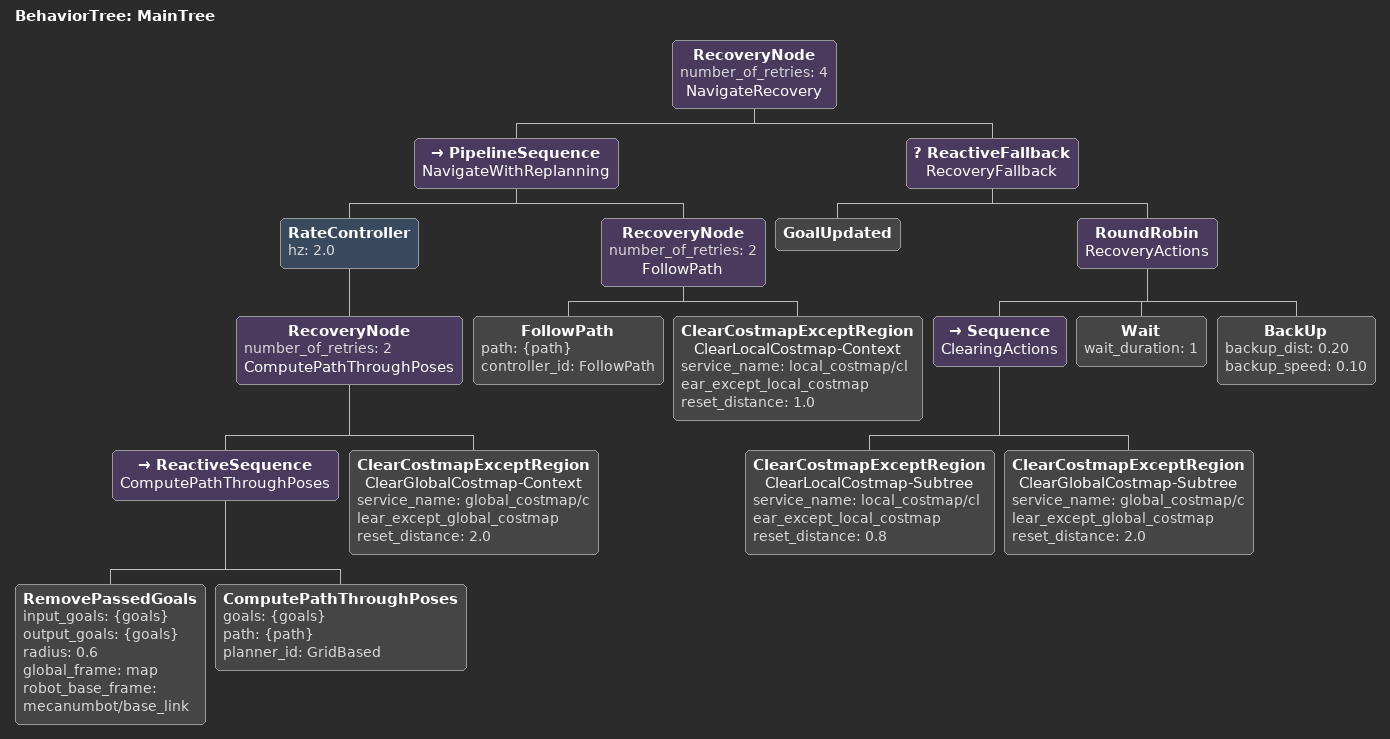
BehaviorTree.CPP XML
<root main_tree_to_execute="MainTree">
  <BehaviorTree ID="MainTree">
    <RecoveryNode number_of_retries="4" name="NavigateRecovery">
      <PipelineSequence name="NavigateWithReplanning">
        <RateController hz="2.0">
          <RecoveryNode number_of_retries="2" name="ComputePathThroughPoses">
            <ReactiveSequence name="ComputePathThroughPoses">
              <RemovePassedGoals input_goals="{goals}" output_goals="{goals}" radius="0.6"
                                 global_frame="map" robot_base_frame="mecanumbot/base_link"/>
              <ComputePathThroughPoses goals="{goals}" path="{path}" planner_id="GridBased"/>
            </ReactiveSequence>
            <ClearCostmapExceptRegion name="ClearGlobalCostmap-Context"
                                      service_name="global_costmap/clear_except_global_costmap"
                                      reset_distance="2.0"/>
          </RecoveryNode>
        </RateController>
        <RecoveryNode number_of_retries="2" name="FollowPath">
          <FollowPath path="{path}" controller_id="FollowPath"/>
          <ClearCostmapExceptRegion name="ClearLocalCostmap-Context"
                                    service_name="local_costmap/clear_except_local_costmap"
                                    reset_distance="1.0"/>
        </RecoveryNode>
      </PipelineSequence>
      <ReactiveFallback name="RecoveryFallback">
        <GoalUpdated/>
        <RoundRobin name="RecoveryActions">
          <Sequence name="ClearingActions">
            <ClearCostmapExceptRegion name="ClearLocalCostmap-Subtree"
                                      service_name="local_costmap/clear_except_local_costmap"
                                      reset_distance="0.8"/>
            <ClearCostmapExceptRegion name="ClearGlobalCostmap-Subtree"
                                      service_name="global_costmap/clear_except_global_costmap"
                                      reset_distance="2.0"/>
          </Sequence>
          <Wait wait_duration="1"/>
          <BackUp backup_dist="0.20" backup_speed="0.10"/>
        </RoundRobin>
      </ReactiveFallback>
    </RecoveryNode>
  </BehaviorTree>
</root>
